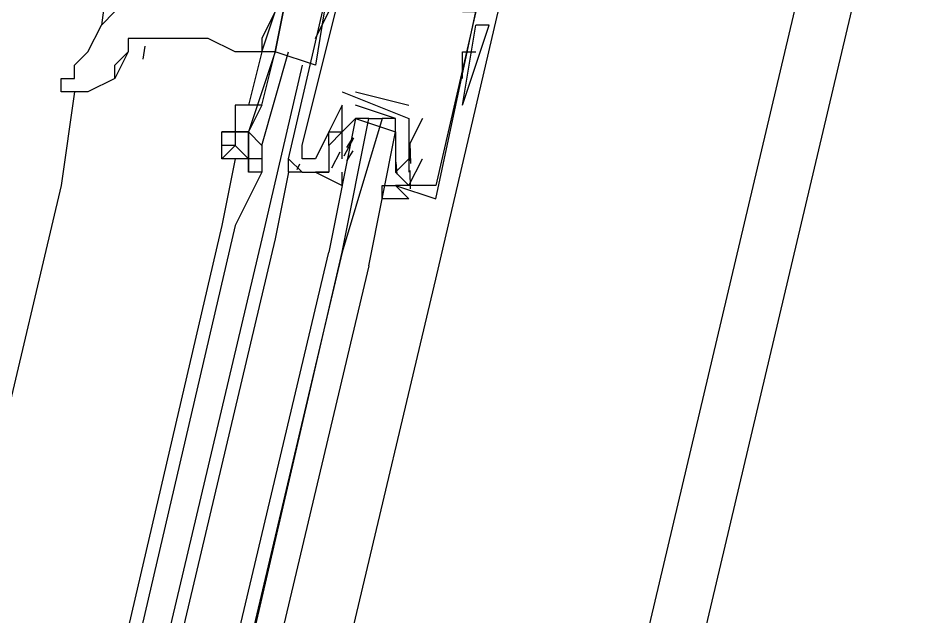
# Model space of a CAD drawing. Header units: feet. Extents: x -84 to 198, y -22 to 181.
# Drawn here: x 126.064 to 126.975, y 133.215 to 133.811 of the extents above; entities that cross this region are included whole.
import ezdxf

# ---------------------------------------------------------------- set-up
doc = ezdxf.new("R2010")
doc.units = ezdxf.units.FT
doc.layers.add('A-LINEA', color=7, linetype='CONTINUOUS')

msp = doc.modelspace()

# ---------------------------------------------------------------- linework, layer by layer
at = {"layer": 'A-LINEA'}
for p, q in [((125.2, 126.6578), (128.6933, 141.4178)), ((126.48, 133.5511), (126.5733, 133.9511)), ((126.16, 133.8978), (126.1467, 133.8044)), ((125.2267, 127.0044), (126.8533, 133.8844)), ((126.3333, 133.6711), (126.3733, 133.8444)), ((126.3733, 133.8444), (126.36, 133.7644)), ((126.36, 133.7911), (126.3733, 133.8178)), ((126.5067, 133.7244), (126.52, 133.8044)), ((126.5067, 133.7244), (126.52, 133.8044)), ((126.5333, 133.8044), (126.5333, 133.8044)), ((126.1899, 133.7832), (126.1881, 133.7704)), ((126.1733, 133.7778), (126.16, 133.7511)), ((126.3067, 133.7778), (126.2933, 133.7244)), ((126.3067, 133.7778), (126.3067, 133.7778)), ((126.3067, 133.7778), (126.3067, 133.7778)), ((126.3067, 133.7244), (126.32, 133.7778)), ((126.32, 133.7778), (126.32, 133.7778)), ((126.5067, 133.7511), (126.5067, 133.7778)), ((126.5067, 133.7778), (126.52, 133.7778)), ((126.3467, 133.7644), (126.3067, 133.5911)), ((126.5067, 133.7511), (126.5067, 133.7511)), ((126.12, 133.7378), (126.1067, 133.6444)), ((126.3867, 133.7378), (126.3867, 133.7378)), ((126.4, 133.7378), (126.4533, 133.7244)), ((126.4, 133.7378), (126.4, 133.7378)), ((126.3867, 133.7244), (126.3867, 133.7244)), ((126.3867, 133.7244), (126.3867, 133.7244)), ((126.44, 133.7111), (126.4, 133.7244)), ((126.4533, 133.7244), (126.4533, 133.7244)), ((126.4133, 133.7111), (126.4267, 133.7111)), ((126.4667, 133.7111), (126.4533, 133.6844)), ((126.4533, 133.7111), (126.4533, 133.7111)), ((126.4533, 133.7111), (126.4533, 133.7111)), ((126.4667, 133.7111), (126.4667, 133.7111)), ((126.3733, 133.6978), (126.3733, 133.6978)), ((126.3733, 133.6978), (126.3733, 133.6978)), ((126.3867, 133.6978), (126.3867, 133.6978)), ((126.3887, 133.674), (126.3983, 133.6919)), ((126.3915, 133.6822), (126.3977, 133.6924)), ((126.4, 133.6978), (126.4, 133.6978)), ((126.44, 133.6978), (126.44, 133.6978)), ((126.28, 133.6844), (126.2667, 133.6711)), ((126.2667, 133.6844), (126.2667, 133.6844)), ((126.3467, 133.6844), (126.3467, 133.6844)), ((126.3733, 133.6844), (126.3733, 133.6844)), ((126.3867, 133.6844), (126.3867, 133.6844)), ((126.3867, 133.6711), (126.3867, 133.6844)), ((126.44, 133.6844), (126.44, 133.6844)), ((126.4533, 133.6844), (126.4533, 133.6844)), ((126.4542, 133.6867), (126.4548, 133.6663)), ((126.3764, 133.6619), (126.3848, 133.6781)), ((126.3915, 133.6689), (126.3977, 133.6791)), ((126.4535, 133.6809), (126.4545, 133.669)), ((126.28, 133.6711), (126.2667, 133.6044)), ((126.2933, 133.6711), (126.2933, 133.6578)), ((126.2933, 133.6711), (126.2933, 133.6711)), ((126.3067, 133.6711), (126.3067, 133.6578)), ((126.3333, 133.6711), (126.3333, 133.6711)), ((126.3418, 133.6605), (126.3445, 133.666)), ((126.3418, 133.6605), (126.3445, 133.666)), ((126.3418, 133.6605), (126.3445, 133.666)), ((126.3467, 133.6711), (126.3467, 133.6711)), ((126.3467, 133.6711), (126.3467, 133.6711)), ((126.36, 133.6711), (126.36, 133.6711)), ((126.3867, 133.6711), (126.3867, 133.6711)), ((126.44, 133.6711), (126.44, 133.6578)), ((126.44, 133.6711), (126.44, 133.6711)), ((126.4401, 133.6676), (126.4412, 133.6557)), ((126.4533, 133.6711), (126.4533, 133.6711)), ((126.4533, 133.6711), (126.4533, 133.6711)), ((126.4667, 133.6711), (126.4667, 133.6711)), ((126.3067, 133.6578), (126.28, 133.6044)), ((126.3467, 133.6578), (126.3733, 133.6578)), ((126.3467, 133.6578), (126.3467, 133.6578)), ((126.3733, 133.6578), (126.3733, 133.6578)), ((126.44, 133.6578), (126.44, 133.6578)), ((126.4533, 133.6578), (126.4533, 133.6578)), ((126.4541, 133.6595), (126.4544, 133.6412)), ((126.1067, 133.6444), (125.3867, 130.6044)), ((126.44, 133.6444), (126.48, 133.6311)), ((126.44, 133.6444), (126.44, 133.6444)), ((126.4533, 133.6444), (126.4533, 133.6444)), ((126.4667, 133.6444), (126.4667, 133.6444)), ((126.48, 133.6444), (126.48, 133.6444)), ((126.48, 133.6444), (126.48, 133.6444)), ((126.48, 133.6311), (126.48, 133.6311)), ((126.2667, 133.6044), (125.56, 130.5644)), ((126.28, 133.6044), (125.5733, 130.5644)), ((126.3067, 133.5911), (125.5867, 130.5511)), ((126.32, 133.5911), (125.6, 130.5511)), ((125.76, 130.5111), (126.48, 133.5511))]:
    msp.add_line(p, q, dxfattribs=at)
for points in [[(126.3467, 133.6844), (126.3867, 133.8444), (126.4, 133.8711), (126.4133, 133.8711), (126.4267, 133.8711), (126.4933, 133.8578), (126.5067, 133.8578), (126.5067, 133.8444), (126.52, 133.8444), (126.5067, 133.8178), (126.52, 133.8178), (126.48, 133.6444), (126.4667, 133.6444), (126.4533, 133.6444), (126.4667, 133.6711)], [(126.48, 133.6311), (126.52, 133.8178), (126.52, 133.8711)], [(126.3067, 133.7778), (126.3067, 133.7778), (126.3333, 133.8578), (126.3333, 133.8444), (126.32, 133.7778), (126.3067, 133.7778), (126.3067, 133.7778)], [(126.32, 133.8578), (126.32, 133.8444), (126.32, 133.8178), (126.3067, 133.7911), (126.3067, 133.7778), (126.3067, 133.7778)], [(126.1067, 133.7511), (126.12, 133.7511), (126.12, 133.7644), (126.1333, 133.7778), (126.1467, 133.8044), (126.16, 133.8178), (126.1867, 133.8311), (126.2133, 133.8444)], [(126.36, 133.7644), (126.32, 133.7778), (126.3333, 133.8444), (126.3733, 133.8444)], [(126.5067, 133.7244), (126.5067, 133.7244), (126.5067, 133.7244), (126.5333, 133.8044), (126.52, 133.8044)], [(126.3067, 133.7778), (126.2933, 133.7778), (126.28, 133.7778), (126.2533, 133.7911), (126.24, 133.7911), (126.2267, 133.7911), (126.2133, 133.7911), (126.2, 133.7911), (126.1867, 133.7911), (126.1733, 133.7911), (126.1733, 133.7778)], [(126.16, 133.7511), (126.16, 133.7644), (126.1733, 133.7778)], [(126.32, 133.7778), (126.2933, 133.6978), (126.3067, 133.6844), (126.3333, 133.7778)], [(126.16, 133.7511), (126.1333, 133.7378), (126.12, 133.7378), (126.1067, 133.7378), (126.1067, 133.7511)], [(126.3867, 133.7378), (126.4533, 133.7111), (126.4533, 133.6711), (126.4533, 133.6578)], [(126.3067, 133.7244), (126.3067, 133.7244), (126.28, 133.7244), (126.28, 133.7111)], [(126.28, 133.7244), (126.28, 133.6978), (126.2933, 133.6978)], [(126.3067, 133.7244), (126.2933, 133.6978), (126.2933, 133.6978), (126.2933, 133.6978)], [(126.3867, 133.7244), (126.3867, 133.7244), (126.3733, 133.6978), (126.3733, 133.6978), (126.36, 133.6711), (126.3467, 133.6711), (126.3467, 133.6844)], [(126.3733, 133.6844), (126.3733, 133.6978), (126.3867, 133.6978), (126.3867, 133.7244)], [(126.28, 133.7111), (126.28, 133.6978), (126.28, 133.6978)], [(126.4, 133.7111), (126.3867, 133.6978), (126.3733, 133.6844), (126.3733, 133.6711), (126.3733, 133.6578), (126.36, 133.6578), (126.3867, 133.6444), (126.3867, 133.6578)], [(126.4133, 133.5644), (126.44, 133.6978), (126.44, 133.7111), (126.4267, 133.7111), (126.3867, 133.5778), (126.4133, 133.7111), (126.4, 133.7111), (126.3733, 133.5778)], [(126.3867, 133.6844), (126.3867, 133.6978), (126.4, 133.7111), (126.44, 133.6978), (126.44, 133.6844), (126.44, 133.6711)], [(126.4533, 133.7111), (126.4533, 133.6844), (126.4533, 133.6711), (126.44, 133.6578), (126.4533, 133.6444), (126.44, 133.6444), (126.4533, 133.6311), (126.4267, 133.6311), (126.4267, 133.6444), (126.44, 133.6444)], [(126.28, 133.6844), (126.2667, 133.6844), (126.2667, 133.6978), (126.28, 133.6978), (126.28, 133.6978), (126.2667, 133.6978)], [(126.2933, 133.6978), (126.28, 133.6978), (126.28, 133.6844), (126.2933, 133.6711)], [(126.3067, 133.6844), (126.3067, 133.6711), (126.2933, 133.6711), (126.2933, 133.6711), (126.2933, 133.6978), (126.2933, 133.6711)], [(126.3067, 133.6578), (126.2933, 133.6578), (126.2933, 133.6711), (126.2667, 133.6711), (126.2667, 133.6844)], [(126.3333, 133.6578), (126.3333, 133.6711), (126.3467, 133.6578)], [(126.3333, 133.6578), (126.3333, 133.6711), (126.3467, 133.6578)], [(126.3333, 133.6578), (126.3333, 133.6711), (126.3467, 133.6578)], [(126.3467, 133.6578), (126.3467, 133.6578), (126.3333, 133.6578), (126.32, 133.5911)], [(126.3467, 133.6578), (126.3467, 133.6578), (126.3333, 133.6578)], [(126.3467, 133.6578), (126.3467, 133.6578), (126.3333, 133.6578)], [(126.4133, 133.5644), (125.68, 130.4711), (125.6667, 130.4711), (126.3867, 133.5778), (125.6533, 130.4711), (125.64, 130.4711), (125.64, 130.4844), (126.3733, 133.5778)]]:
    msp.add_lwpolyline(points, dxfattribs=at)

doc.saveas('drawing.dxf')
